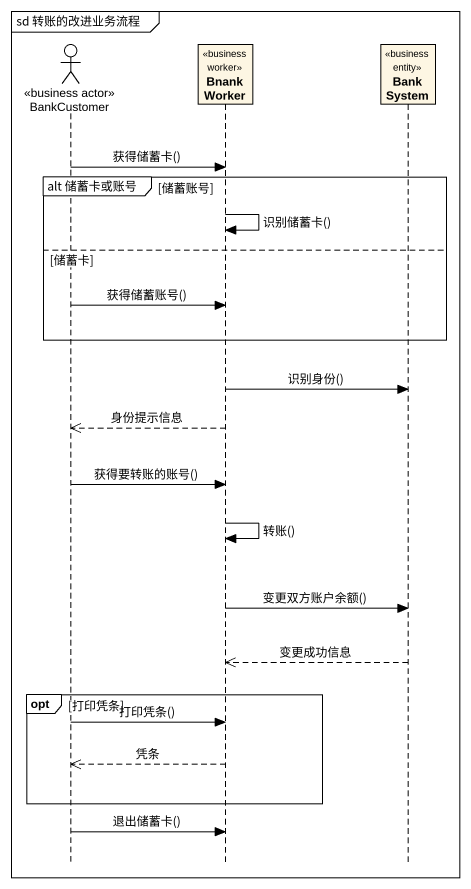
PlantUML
@startuml
mainframe sd 转账的改进业务流程
hide footbox
actor BankCustomer <<business actor>>
participant BnankWorker <<business worker>>
participant BankSystem <<business entity>>

BankCustomer -> BnankWorker : 获得储蓄卡()
group alt 储蓄卡或账号 [储蓄账号]
  BnankWorker -> BnankWorker : 识别储蓄卡()
else 储蓄卡
  BankCustomer -> BnankWorker : 获得储蓄账号()
end
BnankWorker -> BankSystem : 识别身份()
BnankWorker -->> BankCustomer : 身份提示信息
BankCustomer -> BnankWorker : 获得要转账的账号()
BnankWorker -> BnankWorker : 转账()
BnankWorker -> BankSystem : 变更双方账户余额()
BankSystem -->> BnankWorker : 变更成功信息
opt 打印凭条
  BankCustomer -> BnankWorker : 打印凭条()
  BnankWorker -->> BankCustomer : 凭条
end
BankCustomer -> BnankWorker : 退出储蓄卡()
@enduml
